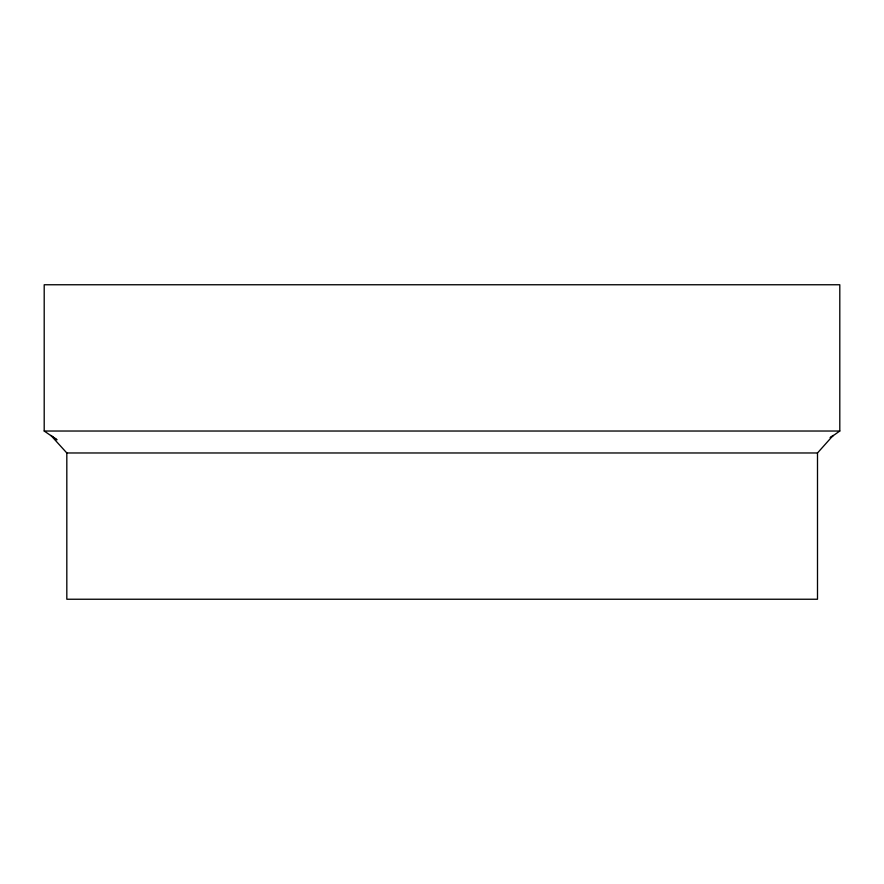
<?xml version="1.0" encoding="UTF-8"?>
<svg xmlns="http://www.w3.org/2000/svg" width="884" height="884" viewBox="0 0 884 884"><rect width="100%" height="100%" fill="white"/><g stroke="black" fill="none" stroke-linecap="round" stroke-linejoin="round"><path stroke-width="1.33" d="M830.441 437.613L839.8 431.027L839.8 284.758L44.2 284.758L44.2 431.027L56.985 439.801L50.885 435.414L66.819 452.973L66.819 599.241L817.501 599.241L817.501 452.973L833.181 435.414L830.164 437.613M44.2 431.027L839.8 431.027M66.819 452.973L817.501 452.973"/></g></svg>
